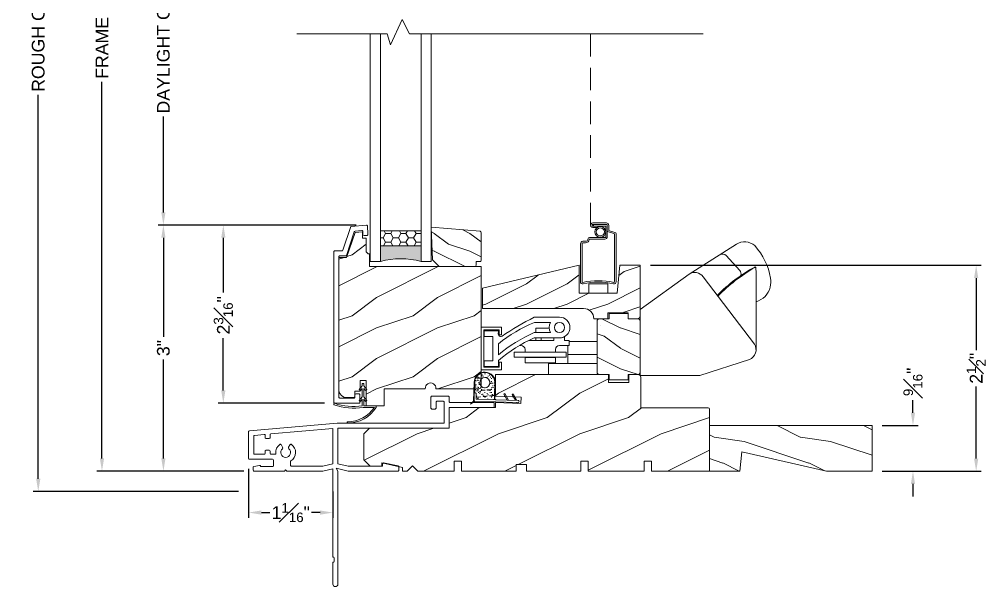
# Model space of a CAD drawing. Extents: x 75.1 to 87, y 7.9 to 21.7.
# Drawn here: x 75.11 to 86.99, y 7.92 to 14.89 of the extents above; entities that cross this region are included whole.
import ezdxf

# ---------------------------------------------------------------- set-up
doc = ezdxf.new("R2010")
doc.units = 0
doc.header["$MEASUREMENT"] = 0
doc.linetypes.add('DASHED', pattern=[0.4144736842105268, 0.2763157894736845, -0.1381578947368423])
doc.layers.get('0').update_dxf_attribs({"linetype": 'CONTINUOUS'})
doc.layers.get('DEFPOINTS').update_dxf_attribs({"linetype": 'CONTINUOUS'})
doc.layers.add('DIM', color=7, linetype='CONTINUOUS', lineweight=13)
doc.layers.add('PRODUCTS', color=7, linetype='CONTINUOUS', lineweight=13)
doc.styles.get("Standard").update_dxf_attribs({"font": 'arial.ttf'})
doc.dimstyles.get("Standard").update_dxf_attribs({"dimscale": 0, "dimtxt": 0.156, "dimasz": 0.156, "dimexe": 0.063, "dimexo": 0.125, "dimgap": 0.05, "dimtad": 0, "dimdec": 4, "dimzin": 0, "dimdsep": 46, "dimlunit": 4, "dimtxsty": 'Standard', "dimcen": 0.09, "dimclrd": 256, "dimclre": 256, "dimclrt": 256, "dimadec": 0, "dimazin": 0, "dimtfac": 0.75, "dimtdec": 4, "dimtix": 1, "dimtofl": 0, "dimtmove": 0, "dimatfit": 1, "dimfxl": 1, "dimfrac": 1, "dimtolj": 1, "dimtzin": 5, "dimarcsym": 0})

# ---------------------------------------------------------------- blocks, each defined once
blk = doc.blocks.new('*D11')
at = {"layer": 'DEFPOINTS', "color": 0, "ltscale": 2, "transparency": 16777216}
for p in [(77.6176649555471, 12.36573057113598), (79.3779877895276, 12.36573057113598), (78.98715633137746, 10.17770467155756)]:
    blk.add_point(p, dxfattribs=at)
at = {"layer": 'DIM', "lineweight": -2, "ltscale": 2, "transparency": 16777216}
for p, q in [((79.2529877895276, 12.36573057113598), (77.5546649555471, 12.36573057113598)), ((77.6176649555471, 12.20973057113598), (77.6176649555471, 11.5374626590723)), ((77.6176649555471, 10.33370467155756), (77.6176649555471, 10.97555474638472)), ((78.86215633137746, 10.17770467155756), (77.5546649555471, 10.17770467155756))]:
    blk.add_line(p, q, dxfattribs=at)
at = {"layer": 'DIM', "ltscale": 2, "transparency": 16777216}
for points in [[(77.5916649555471, 12.20973057113598), (77.6436649555471, 12.20973057113598), (77.6176649555471, 12.36573057113598)], [(77.5916649555471, 10.33370467155756), (77.6436649555471, 10.33370467155756), (77.6176649555471, 10.17770467155756)]]:
    blk.add_solid(points, dxfattribs=at)
at = {"layer": 'DIM', "ltscale": 2, "transparency": 16777216, "insert": (77.6176649555471, 11.25650870272852), "char_height": 0.156, "attachment_point": 5, "rotation": 90}
blk.add_mtext('\\A1;2{\\H0.750000x;\\S3#16;}"', dxfattribs=at)
blk = doc.blocks.new('*D12')
at = {"layer": 'DEFPOINTS', "color": 0, "ltscale": 2, "transparency": 16777216}
for p in [(76.88087259868595, 12.36573057113598), (79.3779877895276, 12.36573057113598), (77.99408971630433, 9.341916212525849)]:
    blk.add_point(p, dxfattribs=at)
at = {"layer": 'DIM', "lineweight": -2, "ltscale": 2, "transparency": 16777216}
for p, q in [((79.2529877895276, 12.36573057113598), (76.81787259868595, 12.36573057113598)), ((76.88087259868595, 12.20973057113598), (76.88087259868595, 10.99342230042573)), ((76.88087259868595, 9.49791621252585), (76.88087259868595, 10.7142244832361)), ((77.86908971630433, 9.341916212525849), (76.81787259868595, 9.341916212525849))]:
    blk.add_line(p, q, dxfattribs=at)
at = {"layer": 'DIM', "ltscale": 2, "transparency": 16777216}
for points in [[(76.85487259868596, 12.20973057113598), (76.90687259868595, 12.20973057113598), (76.88087259868595, 12.36573057113598)], [(76.85487259868596, 9.49791621252585), (76.90687259868595, 9.49791621252585), (76.88087259868595, 9.341916212525849)]]:
    blk.add_solid(points, dxfattribs=at)
at = {"layer": 'DIM', "ltscale": 2, "transparency": 16777216, "insert": (76.88087259868595, 10.85382339183093), "char_height": 0.156, "attachment_point": 5, "rotation": 90}
blk.add_mtext('\\A1;3"', dxfattribs=at)
blk = doc.blocks.new('*D17')
at = {"layer": 'DEFPOINTS', "color": 0, "ltscale": 2, "transparency": 16777216}
for p in [(76.88087259868595, 17.26079575556658), (79.37545983960224, 17.26079575556658), (79.3779877895276, 12.36573057113598)]:
    blk.add_point(p, dxfattribs=at)
at = {"layer": 'DIM', "lineweight": -2, "ltscale": 2, "transparency": 16777216}
for p, q in [((79.25045983960224, 17.26079575556658), (76.81787259868595, 17.26079575556658)), ((76.88087259868595, 17.10479575556658), (76.88087259868595, 15.92578703783969)), ((76.88087259868595, 12.52173057113598), (76.88087259868595, 13.70073928886288)), ((79.2529877895276, 12.36573057113598), (76.81787259868595, 12.36573057113598))]:
    blk.add_line(p, q, dxfattribs=at)
at = {"layer": 'DIM', "ltscale": 2, "transparency": 16777216}
for points in [[(76.85487259868596, 17.10479575556658), (76.90687259868595, 17.10479575556658), (76.88087259868595, 17.26079575556658)], [(76.85487259868596, 12.52173057113598), (76.90687259868595, 12.52173057113598), (76.88087259868595, 12.36573057113598)]]:
    blk.add_solid(points, dxfattribs=at)
at = {"layer": 'DIM', "ltscale": 2, "transparency": 16777216, "insert": (76.88087259868595, 14.8132631633513), "char_height": 0.156, "attachment_point": 5, "rotation": 90}
blk.add_mtext('\\A1;DAYLIGHT OPENING', dxfattribs=at)
blk = doc.blocks.new('*D18')
at = {"layer": 'DEFPOINTS', "color": 0, "ltscale": 2, "transparency": 16777216}
for p in [(76.12580588901416, 20.27987826213181), (77.9906566197296, 20.27987826213181), (77.99408971630433, 9.341916212525849)]:
    blk.add_point(p, dxfattribs=at)
at = {"layer": 'DIM', "lineweight": -2, "ltscale": 2, "transparency": 16777216}
for p, q in [((77.8656566197296, 20.27987826213181), (76.06280588901416, 20.27987826213181)), ((76.12580588901416, 20.12387826213181), (76.12580588901416, 15.50463314433954)), ((76.12580588901416, 9.49791621252585), (76.12580588901416, 14.1265185467952)), ((77.86908971630433, 9.341916212525849), (76.06280588901416, 9.341916212525849))]:
    blk.add_line(p, q, dxfattribs=at)
at = {"layer": 'DIM', "ltscale": 2, "transparency": 16777216}
for points in [[(76.09980588901416, 20.12387826213181), (76.15180588901416, 20.12387826213181), (76.12580588901416, 20.27987826213181)], [(76.09980588901416, 9.49791621252585), (76.15180588901416, 9.49791621252585), (76.12580588901416, 9.341916212525849)]]:
    blk.add_solid(points, dxfattribs=at)
at = {"layer": 'DIM', "ltscale": 2, "transparency": 16777216, "insert": (76.12580588901416, 14.81557584556739), "char_height": 0.156, "attachment_point": 5, "rotation": 90}
blk.add_mtext('\\A1;FRAME SIZE', dxfattribs=at)
blk = doc.blocks.new('*D19')
at = {"layer": 'DEFPOINTS', "color": 0, "ltscale": 2, "transparency": 16777216}
for p in [(75.3420543804217, 20.79123321158057), (77.53868354443492, 20.79123321158057), (77.92908971630439, 9.091916212525849)]:
    blk.add_point(p, dxfattribs=at)
at = {"layer": 'DIM', "lineweight": -2, "ltscale": 2, "transparency": 16777216}
for p, q in [((77.41368354443492, 20.79123321158057), (75.2790543804217, 20.79123321158057)), ((75.3420543804217, 20.63523321158057), (75.3420543804217, 15.91359358090162)), ((75.3420543804217, 9.247916212525851), (75.3420543804217, 13.96755811023313)), ((77.80408971630439, 9.091916212525849), (75.2790543804217, 9.09191621252585))]:
    blk.add_line(p, q, dxfattribs=at)
at = {"layer": 'DIM', "ltscale": 2, "transparency": 16777216}
for points in [[(75.3160543804217, 20.63523321158057), (75.3680543804217, 20.63523321158057), (75.3420543804217, 20.79123321158057)], [(75.3160543804217, 9.247916212525851), (75.3680543804217, 9.247916212525851), (75.3420543804217, 9.09191621252585)]]:
    blk.add_solid(points, dxfattribs=at)
at = {"layer": 'DIM', "ltscale": 2, "transparency": 16777216, "insert": (75.3420543804217, 14.94057584556739), "char_height": 0.156, "attachment_point": 5, "rotation": 90}
blk.add_mtext('\\A1;ROUGH OPENING', dxfattribs=at)
blk = doc.blocks.new('*D21')
at = {"layer": 'DEFPOINTS', "color": 0, "transparency": 16777216}
for p in [(77.92908971630439, 9.496916212525683), (78.96408971630439, 9.2147635890819), (77.92908971630439, 8.832467962298335)]:
    blk.add_point(p, dxfattribs=at)
at = {"layer": 'DIM', "lineweight": -2, "transparency": 16777216}
for p, q in [((77.92908971630439, 9.371916212525683), (77.92908971630439, 8.769467962298334)), ((78.96408971630439, 9.0897635890819), (78.96408971630439, 8.769467962298334)), ((78.0850897163044, 8.832467962298335), (78.19106822926483, 8.832467962298335)), ((78.80808971630438, 8.832467962298335), (78.70211120334395, 8.832467962298335))]:
    blk.add_line(p, q, dxfattribs=at)
at = {"layer": 'DIM', "transparency": 16777216}
for points in [[(78.0850897163044, 8.858467962298334), (78.0850897163044, 8.806467962298335), (77.92908971630439, 8.832467962298335)], [(78.80808971630438, 8.858467962298334), (78.80808971630438, 8.806467962298335), (78.96408971630439, 8.832467962298335)]]:
    blk.add_solid(points, dxfattribs=at)
at = {"layer": 'DIM', "transparency": 16777216, "insert": (78.44658971630439, 8.832467962298335), "char_height": 0.156, "attachment_point": 5}
blk.add_mtext('\\A1;1{\\H0.750000x;\\S1#16;}"', dxfattribs=at)
blk = doc.blocks.new('Weather Strip-Casement Frame-Horiz BLOCK')
h = blk.add_hatch()
h.set_pattern_fill('AR-SAND', color=256, scale=0.03, angle=358, style=0)
h.set_pattern_definition([(35.50000000000004, (0, 0), (0.0001287058654531076, 0.05783545309583213), [0, -0.0456, 0, -0.051, 0, -0.04875]), (5.49999999999998, (0, 0), (0.05601570247242316, 0.08275987721426949), [0, -0.0246, 0, -0.0411, 0, -0.01575]), (325.5, (-0.03687752151700463, 0.00128779142832228), (0.09337326926372597, -0.0030907913232259), [0, -0.015, 0, -0.05399999999999999, 0, -0.07049999999999998]), (315.5000000000001, (-0.03687752151700463, 0.00128779142832228), (0.09104777366855697, 0.02316685809511563), [0, -0.0075, 0, -0.03539999999999999, 0, -0.0405])])
h.paths.add_polyline_path([(0.2755409240598397, -0.0566865145495985, -0.4142811765238232), (0.2868942963937684, -0.04604449500591201), (0.5007796773765847, -0.05298647332921291), (0.4986711208771908, -0.1179520190563785, 0.414213560846989), (0.5083423742942443, -0.1282721226490704), (0.5133381780321997, -0.1284342691272293, -0.384695919187163), (0.5229763117480672, -0.1397525535161108), (0.5191161608726702, -0.2586854862014807, -1), (0.2692479552233635, -0.2505756300751294)])
h.paths.add_polyline_path([(0.3317167342397056, -0.2526069669396271, 1), (0.4566509470457163, -0.2566618985724141, 1)], flags=16)
at = {"linetype": 'Continuous'}
for p, q in [((-0.01713484451943259, -0.01116400191879841), (0, 0)), ((0, 0), (-0.0003799948227083405, -0.01170780628200774)), ((0.5186211583767601, -0.02851748080240668), (0.5704858007411815, 0.01009591897911832)), ((0.5315755215760305, -0.02897323904245042), (0.5717507550123457, 0.008676079122089675)), ((0.57285101892424, 0.009708090928473467), (0.57285101892424, 0.009708090928473467)), ((-0.02858478160862887, -0.02479967528404359), (-0.028487454920338, -0.02180099755358711)), ((-0.01794581775740767, -0.03615044121510635), (0.2599075049186581, -0.04516859726771472)), ((0.5187343943081544, -0.02855646054767647), (-0.0003799948227083405, -0.01170780628200774)), ((0.001043266077971339, -0.03676676107651566), (0.04678706284548184, -0.1169470835372124)), ((0.01803877055743897, -0.0376571086183688), (0.05901203301624491, -0.1094776395898478)), ((0.04678706284548184, -0.1169470835372124), (0.05901203301624491, -0.1094776395898478)), ((0.1018759283642225, -0.04037817225304785), (0.1476197251317046, -0.1205584947137446)), ((0.1188714328436902, -0.04126851979490098), (0.1593951054850891, -0.1123006221808218)), ((0.1476197251317046, -0.1205584947137446), (0.1593951054850891, -0.1123006221808218)), ((0.2705445624267497, -0.05651930132548699), (0.2642513061529144, -0.2504172729212755)), ((0.2692479552233635, -0.2505756300751329), (0.2755409240598397, -0.0566865145495985)), ((0.2868942964161079, -0.04604449500663677), (0.5007796773766131, -0.05298647332921469)), ((0.4986711208771908, -0.1179520190563785), (0.5007796773766131, -0.05298647332921469)), ((0.5236575367555361, -0.1187637138120863), (0.5262446137764414, -0.03905474203541459)), ((0.5315755215760305, -0.02897323904245042), (0.5240916375446432, -0.2595549713293863)), ((0.5315755215760305, -0.02897323904245042), (0.5307645483380554, -0.05395967833876014)), ((0.5315755215760305, -0.02897323904245042), (0.5315755215760305, -0.02897323904245042)), ((0.5033451274545371, -0.1281099293328261), (0.5033451274545371, -0.1281099293328261)), ((0.5033451274545371, -0.1281099293328261), (0.5033451274545371, -0.1281099293328261)), ((0.5133381780321997, -0.1284342691272293), (0.5083423742942443, -0.1282721226490704)), ((0.5191161608726702, -0.2586854862014807), (0.5229738991976944, -0.1398268852464319))]:
    blk.add_line(p, q, dxfattribs=at)
blk.add_circle((0.3941838406427109, -0.2546344327560206), 0.0625)
for centre, radius, start, end in [((0.5708239927321586, 0.009123816489111647), 0.001029250734188283, 334.2138840159004, 109.1826561716313), ((-0.01758831491645196, -0.02515407497124755), 0.01100217609613621, 178.1540815823183, 268.1379128955914), ((-0.01749115082751018, -0.02216040699796906), 0.01100217609613621, 88.14414733362045, 178.1279786468955), ((0.2595514556661271, -0.05616175269300072), 0.01099891982308574, 358.1371227590623, 88.14493747015644), ((0.2865373918191949, -0.05704088066907609), 0.01100217608151632, 88.14102999830592, 178.1542564804967), ((0.5086667993820697, -0.1182764441441932), 0.01000094200221275, 178.1410301146018, 268.1410301146071), ((0.5136618816686394, -0.1184385672065407), 0.01000094200221275, 268.1451658939571, 358.1368943352566), ((0.5150019035829132, -0.03916224876272523), 0.01124322419022564, 0.5478655861878368, 71.2218042436456), ((0.5118904246265288, -0.1394299490447644), 0.01109058009831797, 357.9489235828571, 82.49925894414247), ((0.3941838406427109, -0.2546344327560206), 0.1300009536734751, 178.1410301146068, 358.1410301146068), ((0.3941820580480453, -0.2546305581383077), 0.1249998900189603, 178.1410301146068, 358.1410301146068)]:
    blk.add_arc(centre, radius, start, end, dxfattribs=at)
blk = doc.blocks.new('Sash-Profile-C-WC Wide BLOCK')
at = {"ltscale": 2}
h = blk.add_hatch(dxfattribs=at)
h.set_pattern_fill('WOOD1', color=256, scale=0.75, style=0)
h.set_pattern_definition([(216.8699, (0.3, 0.75), (2.249999938368339, 1.500000092447488), [0.375, -3.375]), (206.5651, (0.75, 0.5249999999999999), (-0.7499993684556807, -0.7500009820472855), [0.8385255, -0.8385255]), (198.4349, (0.75, 0.15), (-1.500000325944721, -0.749998802417031), [0.474342, -1.8973665])])
edge = h.paths.add_edge_path()
edge.add_line((1.413999557495117, 0.2410001754760742), (1.192998886108398, 0.2410001754760742))
edge.add_line((1.192998886108398, 0.2410001754760742), (1.192998886108398, 0.03200054168701172))
edge.add_line((1.192998886108398, 0.03200054168701172), (0.6882648468017578, 0.03200054168701172))
edge.add_arc((0.622807502746582, 0.02497157280128274), 0.06583365624324843, -186.12907413899188, 6.129074138991882, ccw=False)
edge.add_line((0.5573501586914062, 0.03200054168701172), (0.03199958801269531, 0.03200054168701172))
edge.add_arc((0.03200043765193827, 1.040461836201989e-07), 0.03200043765210742, 90.00152125240491, 180.000186291427)
edge.add_line((0, 0), (0, -1.470190048217773))
edge.add_line((0, -1.470190048217773), (1.375321290620917, -1.470411550261076))
edge.add_line((1.375321290620917, -1.470411550261076), (1.375321290620946, -1.626661977507126))
edge.add_line((1.375321290620946, -1.626661977507126), (1.390602474356854, -1.626661977507126))
edge.add_line((1.390602474356854, -1.626661977507126), (1.415602474356859, -1.651661977507132))
edge.add_line((1.415602474356859, -1.651661977507132), (1.415602474356859, -1.818411550261061))
edge.add_line((1.415602474356859, -1.818411550261061), (1.460321290620925, -1.818411550261033))
edge.add_line((1.460321290620925, -1.818411550261033), (1.460321290620925, -1.898190048217742))
edge.add_line((1.460321290620925, -1.898190048217742), (1.550501190052955, -1.890727663500002))
edge.add_line((1.550501190052955, -1.890727663500002), (1.656394912017021, -1.583189964294434))
edge.add_line((1.656394912017021, -1.583189964294434), (1.750070571899414, -1.583189964294434))
edge.add_line((1.750070571899414, -1.583189964294434), (1.750070571899414, 0.05707263946533203))
edge.add_arc((1.655375620003824, 0.04339768152591159), 0.0956772616098154, 8.217311576512644, 89.58374614169895)
edge.add_line((1.656070709228516, 0.1390724182128906), (1.570993423461914, 0.1390724182128906))
edge.add_arc((1.570992894618631, 0.1230721993755095), 0.01600021884612085, 89.99810624539369, 180.0018937546063)
edge.add_line((1.55499267578125, 0.1230716705322266), (1.55499267578125, 0.05900096893310547))
edge.add_line((1.55499267578125, 0.05900096893310547), (1.48900032043457, 0.05900096893310547))
edge.add_line((1.48900032043457, 0.05900096893310547), (1.48900032043457, -0.0710000991821289))
edge.add_line((1.48900032043457, -0.0710000991821289), (1.413999557495117, -0.0710000991821289))
edge.add_line((1.413999557495117, -0.0710000991821289), (1.413999557495117, 0.2410001754760742))
blk.add_lwpolyline([(1.413999557495117, 0.2410001754760742), (1.192998886108398, 0.2410001754760742), (1.192998886108398, 0.03200054168701172), (0.6882648468017578, 0.03200054168701172, -1.113131401536236), (0.5573501586914062, 0.03200054168701172), (0.03199958801269531, 0.03200054168701172, 0.4142067381344209), (0, 0), (0, -1.470190048217773), (1.375321290620917, -1.470411550261076), (1.375321290620946, -1.626661977507126), (1.390602474356854, -1.626661977507126), (1.415602474356859, -1.651661977507132), (1.415602474356859, -1.818411550261061), (1.460321290620925, -1.818411550261033), (1.460321290620925, -1.898190048217742), (1.550501190052955, -1.890727663500002), (1.656394912017021, -1.583189964294434), (1.750070571899414, -1.583189964294434), (1.750070571899414, 0.05707263946533203, 0.3707370322295148), (1.656070709228516, 0.1390724182128906), (1.570993423461914, 0.1390724182128906, 0.4142329240672366), (1.55499267578125, 0.1230716705322266), (1.55499267578125, 0.05900096893310547), (1.48900032043457, 0.05900096893310547), (1.48900032043457, -0.0710000991821289), (1.413999557495117, -0.0710000991821289)], format="xyb", close=True, dxfattribs=at)
blk = doc.blocks.new('3581-Sash-Wide BLOCK')
blk.add_lwpolyline([(-0.1455643895820913, -0.380584343192929), (-0.3388314581505654, -0.3974262392580457, -0.4203264625170721), (-0.3497122453021007, -0.3881648527683836), (-0.3569600481420707, -0.2845164432594913, -0.4348123749609328), (-0.340999023337929, -0.2674003396795825), (-0.310925766395485, -0.2674003396795825, -0.3939104756149421), (-0.2949647415913432, -0.2822842360996844), (-0.2922791950590238, -0.3206893407749547, 0.4203264625170764), (-0.2813984079074885, -0.3299507272646238), (-0.1976344492094597, -0.3218422217138226, 0.2965835828286902), (-0.1891088138382884, -0.3150440661502003), (-0.09274526202256084, -0.0252450214969997, -0.3230253044241456), (-0.08325611205182781, -0.01840033967958732), (-0.01000000000001933, -0.01840033967958732, 0.4142135623731037), (0, -0.008400339679589308), (0, 1.718599660320407, 0.4142135623730951), (-0.01000000000001933, 1.728599660320413), (-0.186000000000007, 1.728599660320413, 0.4142135623730993), (-0.195999999999998, 1.718599660320407), (-0.195999999999998, 1.691599660320414, -0.4142135623731004), (-0.2120000000000175, 1.675599660320415), (-0.2420000000000186, 1.675599660320415, -0.4142135623730869), (-0.2580000000000098, 1.691599660320414), (-0.2580000000000098, 1.780599660320412, -0.4142135623731037), (-0.2480000000000189, 1.79059966032041), (0.0519999999999925, 1.79059966032041, -0.4142135623730951), (0.0619999999999834, 1.780599660320412), (0.0619999999999834, -0.07040033967958692, -0.4142135623730951), (0.0519999999999925, -0.08040033967958493), (-0.03853651139579028, -0.08040033967958493, 0.328454825572407), (-0.04808578199165936, -0.08743193420070838), (-0.1455643895820913, -0.3805843431929361)], format="xyb", close=True)
blk = doc.blocks.new('C-WC-Sash WS BLOCK')
at = {"linetype": 'Continuous'}
blk.add_lwpolyline([(0.1695594787597656, 0), (0.1695594787597656, -0.08043418959009063), (0.1910781860351562, -0.05503368377685458), (0.2069091796875, -0.06725406646728516), (0.1695613861083984, -0.1113424301147452), (0.1695613861083984, -0.2140903472900391), (0.1910781860351562, -0.1886920928955078), (0.2069091796875, -0.2009124755859375), (0.1695613861083984, -0.2450008392333984), (0.1695613861083984, -0.2750015258789062), (0.1495609283447266, -0.2750015258789062), (0.1495609283447266, -0.2450008392333984), (0.112213134765625, -0.2009124755859375), (0.1280441284179688, -0.1886920928955078), (0.1495609283447266, -0.21409034729004), (0.1495609283447266, -0.1113424301147479), (0.112213134765625, -0.06725406646728427), (0.1280441284179688, -0.05503368377685458), (0.1495609283447266, -0.0804319381713885), (0.1495609283447266, -8.881784197001252e-16), (0, 0), (0, 0.01899909973144531, -0.2689186551245049), (0.3458986282348633, 0.2095889474290482, -0.8383699535702687), (0.3513813018798828, 0.1949071313279731, 0.2502957280725493), (0.02000045776367188, 0.01899909973144531), (0.158787727355957, 0.01899909973144531, -0.1315983022414413), (0.5167245864868164, -0.01290893554687411, -0.6866385704411319), (0.5112552642822266, -0.03154945373535156, 0.1242058799348433)], format="xyb", close=True, dxfattribs=at)
blk = doc.blocks.new('3574-C-WC-Frame-Horiz Profile BLOCK')
for points in [[(2.402984724077697, 0.4713768997028804, 0.356833230770885), (2.41100000000003, 0.4811779644580678), (2.41100000000003, 0.5179999999995282, 0.4142135623730951), (2.401000000000039, 0.5279999999995191), (2.026000000000437, 0.5279999999995191), (2.01100000000045, 0.5129999999995185), (1.996000000000436, 0.5279999999995191), (1.556990195135768, 0.5279999999995191, 0.04938898902106167), (1.555029033784393, 0.5278058067564295), (1.430999999999983, 0.4992830953351861), (1.430999999999983, 1.583999999998483), (1.425999999999988, 1.583999999998482, -0.4142135623732511), (1.415999999999997, 1.593999999998465), (1.415999999999997, 1.637999999998426, -0.4142135623730951), (1.425999999999988, 1.647999999998417), (1.430999999999983, 1.647999999998417), (1.430999999999983, 1.916999999998145, 0.9999999999989686), (1.369000000000028, 1.916999999998145), (1.369000000000028, 0.5275316216550765), (1.389000000000038, 0.4928906055037032), (1.24400000000017, 0.5279999999995191), (0.6290000000000475, 0.5279999999995191, 0.4142135623730951), (0.6190000000000282, 0.5179999999995211), (0.6190000000000282, 0.474189602343948, 0.3572261466049069), (0.627028940268616, 0.4643857804598461), (0.8071333935417897, 0.4281757554825107, 0.4703402862644739), (0.8190000000000452, 0.4379999999995228), (0.8190000000000452, 0.4659999999995854), (1.24400000000017, 0.4659999999995854), (1.369000000000028, 0.4365037768262248), (1.369000000000028, 3.552713678800501e-15), (0, 0), (0, -0.2539999999999978), (-0.5529999999999973, -0.2539999999999978), (-0.5529999999999973, -0.3159999999999989), (-0.009999999999990905, -0.3159999999999989, -0.4142135623730951), (0, -0.325999999999997), (0, -0.3820000000000014, 0.4142135623730951), (0.01000000000001933, -0.3919999999999995), (0.2140000000000271, -0.3919999999999995, 0.4142135623730951), (0.224000000000018, -0.3820000000000014), (0.2239999999999895, -0.245000000000001, 0.4142135623730951), (0.2139999999999986, -0.235000000000003), (0.171999999999997, -0.235000000000003, 0.4142135623730951), (0.1620000000000061, -0.245000000000001), (0.1620000000000061, -0.3200000000000038, -0.4142135623730951), (0.1520000000000152, -0.3300000000000018), (0.07200000000000273, -0.3300000000000018, -0.4142135623730951), (0.06200000000001182, -0.3200000000000038), (0.0619999999999834, -0.06200000000000117), (1.375999999999976, -0.06199999999999761), (2.456930070967047, 0.03197183553773542, 0.3871887601088211), (2.46599999999998, 0.04192848999574394), (2.46599999999998, 0.3729999999996849, 0.4142135623730951), (2.455999999999989, 0.3829999999996758), (2.171000000000276, 0.3829999999996758, -0.4142135623730951), (2.161000000000286, 0.3929999999996667), (2.161000000000286, 0.4629999999995871, -0.4142135623730951), (2.171000000000276, 0.472999999999578), (2.321000000000112, 0.472999999999578), (2.321000000000112, 0.4670029040022765, 0.4740205020356774), (2.332984724077761, 0.4572018392470891)], [(2.212000000000216, 0.2709999999997912, -0.414213562373095), (2.202000000000226, 0.2809999999997821), (2.202000000000226, 0.3109999999997513, 0.4142135623728869), (2.192000000000235, 0.3209999999997386), (2.142453413800467, 0.3209999999998372, 0.4411354716013522), (2.132494821845768, 0.3100909090906301, -0.2683859989699099), (2.081189860349838, 0.1992133099842057, -0.4406487575380249), (2.066776339070174, 0.2023925468706018), (2.047742346142144, 0.2353603896928558, -0.3563939586925374), (2.050786181759207, 0.2540883117541863, 2.636887572711155), (1.971213818241665, 0.2540883117541934, -0.3563939586924627), (1.974257653858729, 0.2353603896928558), (1.955223660930955, 0.2023925468710237, -0.4406487575338021), (1.940810139651376, 0.1992133099845486, -0.5364849407352452), (1.94630303030354, 0.4024325969504492, 0.2584968720233836), (1.951000000000505, 0.4109106786677437), (1.951000000000505, 0.4559999999995759, 0.4142135623730878), (1.941000000000486, 0.4659999999995756), (1.556990195135768, 0.4659999999995854, 0.04938898902115871), (1.555029033784393, 0.4658058067564887), (1.430999999999983, 0.4379999999996151), (1.430999999999983, 0.00540757209356002), (2.192930070967293, 0.06958098088598419, 0.3871887601088212), (2.202000000000226, 0.07953763534399272), (2.202000000000226, 0.1170240368535111, -0.414213562373095), (2.212000000000245, 0.1270240368535163), (2.254000000000161, 0.1270240368535163, -0.414213562373095), (2.264000000000181, 0.1170240368535111), (2.264000000000181, 0.08719741902147504, 0.4417648538639532), (2.274930070967258, 0.07724076456346651), (2.394930070967092, 0.08845020409147608, 0.3871887601088212), (2.404000000000025, 0.09840685854948461), (2.404000000000053, 0.3109999999997477, 0.4142135623731341), (2.394000000000062, 0.3209999999997404), (2.274000000000171, 0.3209999999997386, 0.414213562373108), (2.264000000000181, 0.3109999999997513), (2.264000000000181, 0.2809999999997821, -0.414213562373095), (2.25400000000019, 0.2709999999997912)]]:
    blk.add_lwpolyline(points, format="xyb", close=True)
blk = doc.blocks.new('Sill Cover Holder-Profile 2544 BLOCK')
at = {"ltscale": 2}
h = blk.add_hatch(dxfattribs=at)
h.set_pattern_fill('WOOD1', color=256, scale=0.5)
h.set_pattern_definition([(216.8699, (0.2, 0.5), (1.499999958912226, 1.000000061631658), [0.25, -2.25]), (206.5651, (0.5, 0.35), (-0.4999995789704538, -0.5000006546981903), [0.559017, -0.559017]), (198.4349, (0.5, 0.1), (-1.000000217296481, -0.499999201611354), [0.316228, -1.264911])])
h.paths.add_polyline_path([(0.382000000000005, 0.6560000000000088, 0.4142135623730684), (0.3509999999999991, 0.6870000000000118), (0.2340000000000373, 0.6870000000000118), (0.2340000000000373, 0.75), (0, 0.75), (0, 0.6870000000000118), (-0.1170000000000511, 0.6870000000000065, 0.4142135623730817), (-0.1480000000000246, 0.6560000000000317), (-0.1480000000000246, 0.03100000000003789, 0.4142135623730107), (-0.1170000000000294, 3.375077994860476e-14), (0, 5.551115123125783e-17), (-1.387778780781446e-17, -0.06299999999998807), (0.2340000000000373, -0.06299999999998829), (0.2340000000000372, 0), (0.3510000000000391, 3.375077994860476e-14, 0.4142135623730375), (0.3820000000000618, 0.03100000000006825)])
at = {"linetype": 'Continuous', "ltscale": 0.25}
blk.add_lwpolyline([(0.2340000000000373, -0.06299999999998818), (0.2340000000000373, 0), (0.3509999999999991, 3.375077994860476e-14, 0.414213562373095), (0.3820000000000618, 0.03100000000003433), (0.382000000000005, 0.6560000000000059, 0.414213562373095), (0.3509999999999991, 0.6870000000000118), (0.2340000000000373, 0.6870000000000118), (0.2340000000000373, 0.75), (0, 0.75), (0, 0.6870000000000118), (-0.1170000000000755, 0.6870000000000065, 0.414213562373095), (-0.1480000000000246, 0.6560000000000059), (-0.1480000000000246, 0.03100000000003433, 0.4142135623730784), (-0.1170000000000186, 3.375077994860476e-14), (0, 0), (0, -0.06299999999998818)], format="xyb", close=True, dxfattribs=at)
blk = doc.blocks.new('Screen-Frame Aluminum BLOCK')
blk.add_lwpolyline([(0.1086269361397569, -0.630270928801167, 0.333390721706602), (0.09435402392884384, -0.6111084533489475), (0.026136456105462, -0.5907202733011445, -0.3343656451637382), (0.01900000000000546, -0.5811390355750348), (0.01900000000000546, -0.003000000000042746, -0.3796156333285436), (0.03000000000000114, 0.007999999999981355, 0.1096236335789763), (0.4080000000000155, 0.007999999999981355, -0.3819406603298541), (0.4190000000000111, -0.003000000000014325), (0.4190000000000111, -0.4664841322398274, -0.3793587876943186), (0.4080000000000155, -0.4774841322398515), (0.3749778618868618, -0.4774841322398515, 0.3879487536236223), (0.3292287432446983, -0.5186501202151987, -0.450039698228427), (0.3222279288151242, -0.5244841322398486), (0.1376269361397533, -0.5244841322398486, 0.428927624524485), (0.1086269361397569, -0.5534841322398449), (0.1086269361397569, -0.6944841322398361, 0.4649657458081206), (0.1176269361397715, -0.7034841322398222), (0.2768601893226048, -0.7034841322398222), (0.2768601893226048, -0.6844841322398452), (0.1276269361397624, -0.6844841322398452), (0.1276269361397624, -0.5434841322398256), (0.3180000000000121, -0.5434841322398256, 0.4500136066845264), (0.3480000000000132, -0.5184841322398483, -0.3297948542621193), (0.3740000000000236, -0.4964841322398286), (0.4080000000000155, -0.4964841322398286, 0.414213562373095), (0.4380000000000166, -0.4664841322398274), (0.4380000000000166, -2.208886081689343e-05, 0.500619868924907), (0.4070486091093528, 0.02696364646840266, -0.1115300309248687), (0.0309559130529351, 0.02698476663633187, 0.4975730943278163), (0, 0), (0, -0.5875874011301505, 0.3314939011365562), (0.01427291221020255, -0.6067498765821426), (0.08249048003466442, -0.6271380566331004, -0.331493901136544), (0.08962693613975148, -0.6367192943590965), (0.0896269361397799, -0.6924841322398549, 0.414213562373095), (0.1196269361397526, -0.7224841322398561), (0.2842279288151133, -0.7224841322398277, 1.054015662654757), (0.2842279288151133, -0.6654841322398397), (0.2262626903878697, -0.6654841322398397), (0.2262626903878697, -0.6844841322398452), (0.285227928815118, -0.6844841322398452, -1.067592559345529), (0.285227928815118, -0.7034841322398222), (0.1186269361397763, -0.7034841322398506, -0.4292392643948575), (0.1086269361397569, -0.6924841322398265)], format="xyb")
at = {"ltscale": 2}
blk.add_circle((0.194261323917658, -0.6122554400368161), 0.06663438777788927, dxfattribs=at)
blk.add_circle((0.194261323917658, -0.6122554400368161), 0.049809)
blk = doc.blocks.new('MAXUM AWNING OPERATOR')
for p, q in [((-3.013258887081918, 0.8831769255406474), (-3.179897791906342, 0.700137561390898)), ((-1.46986912558998, 0.02856413000175451), (-1.46986912558998, 0.02856413000175451)), ((-1.42387088628135, -0.1752039821084281), (-1.078772401769129, -0.1752039821084281)), ((-1.063488618970894, -0.2230426215636072), (-1.063488618970894, -0.3336532735135052)), ((-0.7367724017691444, -0.1610426215636096), (-0.7367724017691444, -0.1301706721790623)), ((-0.6717724017691467, -0.1610426215636096), (-0.6717724017691467, -0.1301706721790623)), ((-1.063488618970894, -0.3336532735135052), (-1.42387088628135, -0.3336532735135052)), ((-0.846772401769158, -0.3672061336672385), (-0.846772401769158, -0.3710426215636033)), ((-0.6037724017691062, -0.3710426215636033), (-0.6037724017691062, -0.3672061336672385))]:
    blk.add_line(p, q)
for points in [[(-3.379304578093581, 0.312708502173729, -0.2577202946065811), (-3.55370391398543, 0.4937619801160853, -0.07113974553753245), (-3.558070043034718, 0.6049510487170213, -0.1375129773870565), (-3.362256881322253, 1.003605915903615, -0.3298243413083082), (-3.137473062153276, 1.021602562683507), (-2.554390233152162, 0.6535201290195065)], [(-3.379304578093581, -0.2769910812595011), (-3.379304578093581, 0.6738862753922437), (-3.377814998073518, 0.7282557070559736, -0.5893186741928219), (-3.363006591339342, 0.7410652962667488, -0.07489935009410063), (-2.90151425557508, 0.3917759224267119)], [(-3.377814998073518, 0.7282557070559736, -0.5709549985502801), (-3.362748321125366, 0.7366010448374087, -0.06396105568055405), (-2.907632346701917, 0.3837489085144288)]]:
    blk.add_lwpolyline(points, format="xyb")
for points in [[(-3.3576982823962, -0.2067433630717286), (-2.726409821136599, 0.6215151829572623, -0.4082745258429494), (-2.554390233152162, 0.6535201290194781), (-1.953868844010969, 0.2203168212119468), (-1.953868844010969, -0.5913124235576728), (-2.688830248641864, -0.5913124235576728), (-3.297140594902999, -0.3944222341274948, -0.4885550661788315)], [(-0.2117740892974211, -0.06144398305512766, -0.7290460402936123), (-0.2561438154529014, -0.1090813047820376, 0.03077153407979745), (-0.6507724017691316, 0.1248293278209616), (-0.9622724017691553, 0.1248293278209616, 0.9999999999999999), (-0.9622724017691553, -0.1301706721790623), (-0.6507724017691316, -0.1301706721790623, -0.07451965804099611), (-0.2117740892974211, -0.4076768028740076), (-0.211774089297478, -0.4810041470925768), (-0.03377408929748071, -0.4810041470925768), (-0.03377408929748071, -0.4110041470925836), (-0.141774089297428, -0.4110041470925836), (-0.141774089297428, -0.1115682770942925), (-0.03377408929748071, -0.1115682770942925), (-0.03377408929748071, -0.04156827709428512), (-0.211774089297478, -0.04156827709428512)], [(-0.2117740892974211, -0.2011323406368462, 0.07152224387999521), (-0.6537504720819811, 0.05982932782094963), (-0.8511418479146187, 0.05982932782094963, -0.261911138328572), (-0.8511418479146187, -0.06517067217906458), (-0.6507724017691316, -0.06517067217906458, -0.07213813309734822), (-0.2117740892974211, -0.3363851124304489)], [(-0.9117724017690989, -0.3060426215635914), (-0.9117724017691557, -0.2730426215635902, 0.414213562373095), (-0.9617724017691671, -0.223042621563593), (-1.078772401769129, -0.223042621563593), (-1.078772401769129, -0.1610426215635954), (-1.024772401769155, -0.1610426215635954), (-1.024772401769155, -0.1138012260335159, 0.1287836414149484), (-0.9622724017691553, -0.1301706721790481), (-0.8939381009626004, -0.1301706721790481), (-0.8939381009626004, -0.1610426215635954), (-0.5844787813783228, -0.1610426215635954, -0.01866440338265577), (-0.4693567507420084, -0.223042621563593), (-0.4887724017690971, -0.223042621563593, 0.414213562373095), (-0.5387724017691653, -0.2730426215635902), (-0.5387724017691653, -0.3060426215635914), (-0.846772401769158, -0.3060426215635914)]]:
    blk.add_lwpolyline(points, format="xyb", close=True)
for points in [[(-0.02999999999997272, -0.02999999999998693), (-0.2199999999999136, -0.03000000000000114), (-0.2199999999999704, -0.09399999999999409), (-0.25, -0.09399999999999409), (-0.25, 0), (0, 0), (7.624391514582385e-06, -0.5214358699982853), (-0.25, -0.5214358699982853), (-0.25, -0.4274358699982912), (-0.2199999999999704, -0.4274358699982912), (-0.2199999999999704, -0.4914358699982841), (-0.02999999999997272, -0.4914358699982841)], [(-0.9117724017690989, -0.3710426215636033), (-0.5387724017691653, -0.3710426215636033), (-0.5387724017691653, -0.4360426215636011), (-0.9117724017690989, -0.4360426215636011), (-0.9117724017690989, -0.3710426215636033)]]:
    blk.add_lwpolyline(points, close=True)
for points in [[(-0.6717724017691467, -0.06517067217906458), (-0.6717724017691467, -0.0121706721790531), (-0.8351268159236156, -0.0121706721790531)], [(-1.063488618970894, -0.4442639254634031), (-1.063488618970894, -0.2230426215636072)], [(-1.045655112529801, -0.3672061336672954), (-0.4048896910084636, -0.3672061336672243), (-0.4048896910084636, -0.3060426215636056), (-1.045655112529801, -0.3060426215636056), (-1.045655112529801, -0.3672061336672243)], [(-0.8281491461428914, -0.5819581393712152), (-0.8281491461428914, -0.4442639254634031), (-1.42387088628135, -0.4442639254634031)]]:
    blk.add_lwpolyline(points)
blk.add_circle((-0.9622724017691553, -0.002670672179064582), 0.06250000000000178)
for centre, radius, start, end in [((-2.966376112886564, 0.8283457649611368), 0.0721418788689807, 59.97746116920202, 130.5317294380858), ((-3.128738495791936, 0.6592352256909582), 0.06550018812670363, 141.3573373386989, 202.2912759802388)]:
    blk.add_arc(centre, radius, start, end)
blk = doc.blocks.new('C-WC HEAD & SILL (CONTEMP)')
at = {"ltscale": 2}
h = blk.add_hatch(dxfattribs=at)
h.set_pattern_fill('WOOD1', color=256)
h.set_pattern_definition([(216.8699, (0.4000000000000057, 1), (2.999999917824452, 2.000000123263317), [0.5, -4.5]), (206.5651, (1, 0.7000000000000002), (-0.9999991579409075, -1.000001309396381), [1.118034, -1.118034]), (198.4349, (1, 0.2000000000000002), (-2.000000434592961, -0.999998403222708), [0.632456, -2.529822])])
edge = h.paths.add_edge_path()
edge.add_line((4.180999999999983, -0.5299997329711923), (3.200000762939453, -0.5299997329711923))
edge.add_line((3.200000762939453, -0.5299997329711923), (3.200000762939453, -0.7839994430541992))
edge.add_line((3.200000762939453, -0.7839994430541992), (2.632000923156738, -0.7839994430541992))
edge.add_line((2.632000923156738, -0.7839994430541992), (2.632000923156738, -0.8439998626709002))
edge.add_line((2.632000923156738, -0.8439998626709002), (2.319191932678223, -0.833076477050783))
edge.add_line((2.319191932678223, -0.833076477050783), (2.316469192504883, -0.9110288619995135))
edge.add_line((2.316469192504883, -0.9110288619995135), (2.632000923156738, -0.9220476150512678))
edge.add_line((2.632000923156738, -0.9220476150512678), (2.632000923156738, -1.187999725341797))
edge.add_line((2.632000923156738, -1.187999725341797), (1.242000579833984, -1.187999725341797))
edge.add_line((1.242000579833984, -1.187999725341797), (1.242000579833984, -1.092999458312988))
edge.add_line((1.242000579833984, -1.092999458312988), (0.9920005798339844, -1.092999458312988))
edge.add_line((0.9920005798339844, -1.092999458312988), (0.9920005798339844, -1.188000679016113))
edge.add_line((0.9920005798339844, -1.188000679016113), (0.8750009536743164, -1.188000679016113))
edge.add_arc((0.8750016473342311, -1.156999848034858), 0.03100083098901623, 179.9999999999996, 269.99871797676815, ccw=False)
edge.add_line((0.8440008163452148, -1.156999848034857), (0.8440008163452148, -0.7810010910034171))
edge.add_line((0.8440008163452148, -0.7810010910034162), (0.01599884033203125, -0.781001091003418))
edge.add_arc((0.01600021893258508, -0.7650008721302239), 0.01600021893258508, 179.999999999996, 269.9950633179584, ccw=False)
edge.add_line((0, -0.765000872130221), (0, 0))
edge.add_line((0, 0), (0.711359977722168, 0))
edge.add_line((0.711359977722168, 0), (0.711359977722168, -0.1250000000000009))
edge.add_line((0.711359977722168, -0.1250000000000009), (0.7563600540161133, -0.125))
edge.add_line((0.7563600540161133, -0.125), (0.8013601303100586, -0.1250000000000009))
edge.add_line((0.8013601303100586, -0.1250000000000009), (0.8013601303100586, -8.881784197001252e-16))
edge.add_line((0.8013601303100586, -8.881784197001252e-16), (1.490641593933105, -8.881784197001252e-16))
edge.add_line((1.490641593933105, -8.881784197001252e-16), (1.490641593933105, -0.1250000000000009))
edge.add_line((1.490641593933105, -0.1250000000000009), (1.535641670227051, -0.125))
edge.add_line((1.535641670227051, -0.125), (1.580641746520996, -0.1250000000000009))
edge.add_line((1.580641746520996, -0.1250000000000009), (1.580641746520996, -8.881784197001252e-16))
edge.add_line((1.580641746520996, -8.881784197001252e-16), (2.250999999999976, 8.881784197001252e-16))
edge.add_line((2.250999999999976, 8.881784197001252e-16), (2.250999999999976, -0.08200000000000163))
edge.add_line((2.250999999999976, -0.08200000000000163), (2.375999999999976, -0.08200000000000163))
edge.add_line((2.375999999999976, -0.08200000000000163), (2.375999999999976, 0))
edge.add_line((2.375999999999976, 0), (3.049204038146968, 0))
edge.add_line((3.049204038146968, 0), (3.049204038146968, -0.125))
edge.add_line((3.049204038146968, -0.125), (3.09420603814695, -0.125))
edge.add_line((3.09420603814695, -0.125), (3.139204038146971, -0.125))
edge.add_line((3.139204038146971, -0.125), (3.139204038146971, 0))
edge.add_line((3.139204038146971, 0), (3.585000038146973, -8.881784197001252e-16))
edge.add_line((3.585000038146973, -8.881784197001252e-16), (3.649999618530273, -0.06499958038330345))
edge.add_line((3.649999618530273, -0.06499958038330345), (3.714999198913574, 0))
edge.add_line((3.714999198913574, 0), (3.774005889892578, 0))
edge.add_line((3.774005889892578, 0), (3.774005889892578, -0.04599952697753817))
edge.add_line((3.774005889892578, -0.04599952697753817), (4.02900505065918, -0.1040019989013672))
edge.add_line((4.02900505065918, -0.1040019989013672), (4.02900505065918, -0.06400203704833984))
edge.add_line((4.02900505065918, -0.06400203704833984), (4.173004150390625, -0.06400203704833984))
edge.add_line((4.173004150390625, -0.06400203704833984), (4.25, -0.1409978866577166))
edge.add_line((4.25, -0.1409978866577166), (4.25, -0.4609997329711923))
edge.add_line((4.25, -0.4609997329711923), (4.180999999999983, -0.5299997329711923))
blk.add_lwpolyline([(4.180999999999983, -0.5299997329711923), (3.200000762939453, -0.5299997329711923), (3.200000762939453, -0.7839994430541992), (2.632000923156738, -0.7839994430541992), (2.632000923156738, -0.8439998626709002), (2.319191932678223, -0.833076477050783), (2.316469192504883, -0.9110288619995135), (2.632000923156738, -0.9220476150512678), (2.632000923156738, -1.187999725341797), (1.242000579833984, -1.187999725341797), (1.242000579833984, -1.092999458312988), (0.9920005798339844, -1.092999458312988), (0.9920005798339844, -1.188000679016113), (0.8750009536743164, -1.188000679016113, -0.4142070087483077), (0.8440008163452148, -1.156999848034857), (0.8440008163452148, -1.156999848034857), (0.8440008163452148, -1.156999848034857), (0.8440008163452148, -0.7810010910034171), (0.8440008163452148, -0.7810010910034171), (0.8440008163452148, -0.7810010910034162), (0.8440008163452148, -0.7810010910034162), (0.8440008163452148, -0.7810010910034162), (0.01599884033203125, -0.781001091003418, -0.4141883265214503), (0, -0.7650008721302228), (0, -0.7650008721302228), (0, -0.765000872130221), (0, 0), (0, 1.831867990631508e-15), (0, 0), (0.711359977722168, 0), (0.711359977722168, -0.1250000000000009), (0.7563600540161133, -0.125), (0.8013601303100586, -0.1250000000000009), (0.8013601303100586, -8.881784197001252e-16), (1.490641593933105, -8.881784197001252e-16), (1.490641593933105, -0.1250000000000009), (1.535641670227051, -0.125), (1.580641746520996, -0.1250000000000009), (1.580641746520996, -8.881784197001252e-16), (2.250999999999976, 8.881784197001252e-16), (2.250999999999976, -0.08200000000000163), (2.375999999999976, -0.08200000000000163), (2.375999999999976, 0), (3.049204038146968, 0), (3.049204038146968, -0.125), (3.09420603814695, -0.125), (3.139204038146971, -0.125), (3.139204038146971, 0), (3.585000038146973, -8.881784197001252e-16), (3.649999618530273, -0.06499958038330345), (3.714999198913574, 0), (3.774005889892578, 0), (3.774005889892578, -0.04599952697753817), (4.02900505065918, -0.1040019989013672), (4.02900505065918, -0.06400203704833984), (4.173004150390625, -0.06400203704833984), (4.25, -0.1409978866577166), (4.25, -0.4609997329711923)], format="xyb", close=True)
blk = doc.blocks.new('Sill Cover-NEW BLOCK')
h = blk.add_hatch()
h.set_pattern_fill('WOOD1', color=256, scale=0.5, style=0)
h.set_pattern_definition([(323.1301, (33.45350431179293, -87.20622585345053), (-1.499999958912226, 1.000000061631658), [0.25, -2.25]), (333.4349, (33.15350431179293, -87.35622585345054), (0.4999995789704538, -0.5000006546981903), [0.559017, -0.559017]), (341.5651, (33.15350431179293, -87.60622585345054), (1.000000217296481, -0.499999201611354), [0.316228, -1.264911])])
h.paths.add_polyline_path([(0.6020000000000039, 0.6560000000000201), (1.790000000000006, 0.3750000000000142), (1.790000000000006, 0.1250000000000142), (0.5469999999999686, 0.125, 0.4142135623730284), (0.421999999999997, 0), (0.25, 1.4210854715202e-14), (0.25, 0.07400000000001228), (0, 0.07400000000001228), (0, -1.4210854715202e-14), (-0.114001053405886, -2.842170943040401e-14), (-0.1169999999999902, 0, -0.2895330852531841), (-0.1450010534058634, 0.01769808253817473), (-0.1450010534058634, 0.1775501407727518), (-0.1479999999999961, 0.1797135168123134), (-0.1479999999999961, 0.6560000000000059), (0.1020000000000039, 0.6560000000000059), (0.1330000000000098, 0.3119999999999976), (0.6020000000000039, 0.3119999999999976)])
at = {"ltscale": 2}
blk.add_lwpolyline([(-0.1479999999999961, 0.03100000000000591), (-0.1479999999999961, 0.6560000000000059), (-0.1479999999999961, 0.6560000000000059, 0.9829662919728277), (-0.1479999999999961, 0.6560000000000059), (-0.1479999999999961, 0.6560000000000059), (0.1020000000000039, 0.6560000000000059), (0.1330000000000098, 0.3120000000000118), (0.6020000000000039, 0.3120000000000118), (0.6020000000000039, 0.6560000000000059), (1.790000000000006, 0.375), (1.790000000000006, 0.125), (0.5469999999999686, 0.125, 0.414213562373095), (0.4219999999999686, 0), (0.421999999999997, 0), (0.25, 0), (0.25, 0.07400000000001228), (0, 0.07400000000001228), (0, 0), (-0.1169999999999902, 0, -0.414213562373095)], format="xyb", close=True, dxfattribs=at)
blk = doc.blocks.new('*D29')
at = {"layer": 'DEFPOINTS', "color": 0, "transparency": 16777216}
for p in [(82.7430967923772, 11.87091620489599), (86.87424771727004, 11.87091620489599), (85.59509047916947, 9.339916479554175)]:
    blk.add_point(p, dxfattribs=at)
at = {"layer": 'DIM', "lineweight": -2, "transparency": 16777216}
for p, q in [((82.8680967923772, 11.87091620489599), (86.93724771727004, 11.87091620489599)), ((86.87424771727004, 11.71491620489599), (86.87424771727004, 10.83010495068347)), ((86.87424771727004, 9.495916479554175), (86.87424771727004, 10.38072773376669)), ((85.72009047916947, 9.339916479554175), (86.93724771727004, 9.339916479554175))]:
    blk.add_line(p, q, dxfattribs=at)
at = {"layer": 'DIM', "transparency": 16777216}
for points in [[(86.84824771727004, 11.71491620489599), (86.90024771727003, 11.71491620489599), (86.87424771727004, 11.87091620489599)], [(86.84824771727004, 9.495916479554175), (86.90024771727003, 9.495916479554175), (86.87424771727004, 9.339916479554175)]]:
    blk.add_solid(points, dxfattribs=at)
at = {"layer": 'DIM', "transparency": 16777216, "insert": (86.87424771727004, 10.6054163422251), "char_height": 0.156, "attachment_point": 5, "rotation": 90}
blk.add_mtext('\\A1;2{\\H0.750000x;\\S1#2;}"', dxfattribs=at)
blk = doc.blocks.new('*D34')
at = {"layer": 'DEFPOINTS', "color": 0, "ltscale": 2, "transparency": 16777216}
for p in [(85.59509047916947, 9.902904284469399), (85.59509047916947, 9.339904284508291), (86.09744531279233, 9.339904284508291)]:
    blk.add_point(p, dxfattribs=at)
at = {"layer": 'DIM', "lineweight": -2, "ltscale": 2, "transparency": 16777216}
for p, q in [((86.09744531279233, 10.0589042844694), (86.09744531279233, 10.2149042844694)), ((85.72009047916947, 9.902904284469399), (86.16044531279233, 9.902904284469399)), ((85.72009047916947, 9.339904284508291), (86.16044531279233, 9.339904284508291)), ((86.09744531279233, 9.18390428450829), (86.09744531279233, 9.027904284508292))]:
    blk.add_line(p, q, dxfattribs=at)
at = {"layer": 'DIM', "ltscale": 2, "transparency": 16777216}
for points in [[(86.07144531279233, 10.0589042844694), (86.12344531279233, 10.0589042844694), (86.09744531279233, 9.902904284469399)], [(86.07144531279233, 9.18390428450829), (86.12344531279233, 9.18390428450829), (86.09744531279233, 9.339904284508291)]]:
    blk.add_solid(points, dxfattribs=at)
at = {"layer": 'DIM', "ltscale": 2, "transparency": 16777216, "insert": (86.09744531279233, 10.43860858187733), "char_height": 0.156, "attachment_point": 5, "rotation": 90}
blk.add_mtext('\\A1;{\\H1x;{\\H0.750000x;\\S9#16;}"}', dxfattribs=at)
blk = doc.blocks.new('Glazing Bead(Square)-Casement  BLOCK')
h = blk.add_hatch()
h.set_pattern_fill('WOOD1', color=256, scale=0.4375, style=0)
h.set_pattern_definition([(216.8699, (-84.54964511993985, -17.81887144563778), (1.312499964048198, 0.8750000539277012), [0.21875, -1.96875]), (206.5651, (-84.28714511993985, -17.95012144563778), (-0.4374996315991471, -0.4375005728609165), [0.489139875, -0.489139875]), (198.4349, (-84.28714511993985, -18.16887144563778), (-0.8750001901344205, -0.4374993014099348), [0.2766995, -1.106797125])])
h.paths.add_polyline_path([(0.06482222555540318, -0.4336450461434538, 0.3894135123422255), (0.07899999999999352, -0.4182015452585937), (0.07899999999999352, -0.07899999999999352, 0.4142135623730928), (0.06300000000000239, -0.06299999999999528), (0.01600000000000534, -0.06299999999999173), (0.01599999999999113, -0.01599999999999469, 0.4142135623730951), (0, 3.552713678800501e-15), (-0.4379618506643084, 1.06581410364015e-14), (-0.5209618506643068, -0.0829999999999842), (-0.5349999999999824, -0.4849999999999923)])
blk.add_lwpolyline([(-0.5349999999999966, -0.4849999999999923), (0.06482222555540318, -0.4336450461434538, 0.3894135123422255), (0.07899999999999352, -0.4182015452585937), (0.07899999999999352, -0.07899999999999352, 0.4142135623730928), (0.06300000000000239, -0.06299999999999528), (0.01599999999999113, -0.06299999999999528), (0.01599999999999113, -0.01599999999999469, 0.4142135623730951), (0, 3.552713678800501e-15), (-0.4379618506643226, 7.105427357601002e-15), (-0.520961850664321, -0.08299999999999486)], format="xyb", close=True)

msp = doc.modelspace()

# ---------------------------------------------------------------- hatches: boundary and pattern name
at = {"layer": 'PRODUCTS'}
h = msp.add_hatch(dxfattribs=at)
h.set_pattern_fill('HONEY', color=256, scale=0.5, angle=180, style=0)
h.set_pattern_definition([(180, (200.3323220075073, 33.75077177113407), (-0.09375, -0.05412658749999998), [0.0625, -0.125]), (299.9999999999999, (200.3323220075073, 33.75077177113407), (0.09374999979516123, -0.05412658785479115), [0.0624999999999999, -0.1249999999999998]), (240, (200.3323220075073, 33.75077177113407), (-2.048387772635336e-10, -0.1082531753547911), [-0.125, 0.0625])])
h.paths.add_polyline_path([(79.54916895142225, 12.11043720531389), (80.04914738612507, 12.11043720531389), (80.04914738612507, 12.29430082594287), (79.54916895142225, 12.29430082594287)])
h = msp.add_hatch(color=254, dxfattribs=at)
edge = h.paths.add_edge_path()
edge.add_arc((79.79916243390454, 10.99285673514397), 0.9586192239038176, 434.8838102439797, 465.1175495350809, ccw=False)
edge.add_line((80.04914857314662, 11.9183067589836), (80.04914429019374, 12.11044401278799))
edge.add_line((80.04914429019374, 12.11044401278799), (79.54914954458928, 12.11043720504962))
edge.add_line((79.54914954458928, 12.11043720504962), (79.54915433137745, 11.91830082589651))
at = {"layer": 'PRODUCTS', "ltscale": 2}
h = msp.add_hatch(dxfattribs=at)
h.set_pattern_fill('WOOD1', color=256, scale=0.75, angle=315, style=0)
h.set_pattern_definition([(351.8698999999999, (356.7706222648472, -114.8689469948384), (-2.651650451239633, 0.5303299769395008), [0.3749999999999992, -3.374999999999994]), (341.5651, (356.6115232390803, -114.3916499175374), (1.060660419622846, 1.140981565431749e-06), [0.8385254999999998, -0.8385254999999998]), (333.4349, (356.8766882820252, -114.1264848745925), (1.590989641328416, -0.5303311631866723), [0.4743419999999989, -1.897366499999996])])
h.paths.add_polyline_path([(85.59509047916947, 9.902916479554163), (85.59509047916947, 9.339916479554061), (85.0330904792437, 9.339916479554175), (83.99113623521953, 9.580470571107638), (83.97009047924371, 9.339916479554175), (83.59509047924371, 9.339916479554175), (83.59509391216011, 9.902916479554163)])

# ---------------------------------------------------------------- linework, layer by layer
at = {"layer": 'PRODUCTS', "linetype": 'DASHED'}
msp.add_line((82.1329523847532, 12.36348029233511), (82.1329523847532, 14.71638009090729), dxfattribs=at)
at = {"layer": 'PRODUCTS', "ltscale": 2}
for points in [[(83.51793531507353, 14.71638009090729), (79.90867764496674, 14.71638009090729), (79.81754119129293, 14.89333321295639), (79.67525015360575, 14.57998326375995), (79.63171424868192, 14.71638009090706), (78.5209585185509, 14.71638009090729)], [(79.42415433137745, 14.71638009090741), (79.42415433137745, 11.91830082589651), (79.54915433137745, 11.91830082589651), (79.54915433137745, 14.71638009090741)], [(80.17415433137745, 14.71638009090729), (80.17415433137745, 11.91830082589651), (80.04915433137745, 11.91830082589651), (80.04915433137745, 14.71638009090729)]]:
    msp.add_lwpolyline(points, dxfattribs=at)
at = {"layer": 'PRODUCTS'}
for points in [[(79.54916895142225, 12.11043720531389), (80.04914738612507, 12.11043720531389), (80.04914738612507, 12.29430082594287), (79.54916895142225, 12.29430082594287)], [(82.3451908878082, 11.64244304077181), (82.11000269694631, 11.64244304077181), (82.11000269694631, 11.526916204896), (82.3451908878082, 11.526916204896)], [(83.59509047924382, 9.902916479554163), (85.59509047916947, 9.902904284469399), (85.59509047916947, 9.33990428446941), (85.03309047924381, 9.339916479554175), (83.99113623521953, 9.580470571107638), (83.97009047924382, 9.339916479554175), (83.59509047924382, 9.339916479554175)]]:
    msp.add_lwpolyline(points, close=True, dxfattribs=at)
at = {"layer": 'PRODUCTS', "linetype": 'Continuous'}
msp.add_lwpolyline([(79.54915433137745, 11.91830082589651, -0.1326901942825107), (80.04914857314662, 11.9183067589836), (80.04914429019374, 12.11044401278799), (79.54914954458928, 12.11043720504962), (79.54915433137745, 11.91830082589651)], format="xyb", close=True, dxfattribs=at)

# ---------------------------------------------------------------- block references
at = {"layer": 'DIM', "xscale": -1, "rotation": 180}
msp.add_blockref('Glazing Bead(Square)-Casement  BLOCK', (80.70914312629259, 11.85533908979599), dxfattribs=at)
at = {"layer": 'PRODUCTS', "color": 3, "rotation": 180}
for name, p in [('3581-Sash-Wide BLOCK', (79.03915633137746, 11.96830433187797)), ('Sash-Profile-C-WC Wide BLOCK', (80.78922690327687, 10.38511436758354)), ('C-WC HEAD & SILL (CONTEMP)', (83.59509047924382, 9.339916479554175)), ('C-WC-Sash WS BLOCK', (79.49526971824372, 10.14411419210747)), ('3574-C-WC-Frame-Horiz Profile BLOCK', (80.39508971630437, 9.869916212525368))]:
    msp.add_blockref(name, p, dxfattribs=at)
at = {"layer": 'PRODUCTS', "rotation": 180}
msp.add_blockref('Screen-Frame Aluminum BLOCK', (82.44721975995395, 11.66949616009526), dxfattribs=at)
at = {"layer": 'PRODUCTS', "color": 3, "xscale": -1}
for name, p in [('MAXUM AWNING OPERATOR', (80.78922802152937, 11.1088750232833)), ('Sill Cover-NEW BLOCK', (82.5950967923772, 11.21491620489599)), ('Sill Cover Holder-Profile 2544 BLOCK', (82.5950967923772, 10.52791620489597))]:
    msp.add_blockref(name, p, dxfattribs=at)
at = {"layer": 'PRODUCTS', "lineweight": 5, "rotation": 180}
msp.add_blockref('Weather Strip-Casement Frame-Horiz BLOCK', (81.22727244305634, 10.17419836659121), dxfattribs=at)

# ---------------------------------------------------------------- dimensions: what is measured, and where the dimension line sits
at = {"layer": 'DIM', "ltscale": 2}
for base, p1, p2, angle, text, picture, middle in [((75.3420543804217, 20.79123321158057), (77.92908971630439, 9.091916212525849), (77.53868354443492, 20.79123321158057), 90, 'ROUGH OPENING', '*D19', (75.3420543804217, 14.94057584556739)), ((76.12580588901416, 20.27987826213181), (77.99408971630433, 9.341916212525849), (77.9906566197296, 20.27987826213181), 90, 'FRAME SIZE', '*D18', (76.12580588901416, 14.81557584556739)), ((86.09744531279233, 9.339904284508291), (85.59509047916947, 9.902904284469399), (85.59509047916947, 9.339904284508291), 270, '{\\H1x;<>}', '*D34', (86.09744531279233, 10.43860858187733))]:
    dim = msp.add_linear_dim(base=base, p1=p1, p2=p2, angle=angle, text=text, dimstyle='Standard', override={"dimscale": 1}, dxfattribs=at)
    dim.commit()
    dim.dimension.update_dxf_attribs({"geometry": picture, "text_midpoint": middle, "dimtype": 160})
dim = msp.add_linear_dim(base=(76.88087259868595, 17.26079575556658), p1=(79.3779877895276, 12.36573057113598), p2=(79.37545983960224, 17.26079575556658), angle=90, text='DAYLIGHT OPENING', dimstyle='Standard', override={"dimscale": 1}, dxfattribs=at)
dim.commit()
dim.dimension.update_dxf_attribs({"geometry": '*D17', "text_midpoint": (76.88087259868595, 14.8132631633513)})
dim = msp.add_linear_dim(base=(76.88087259868595, 12.36573057113598), p1=(77.99408971630433, 9.341916212525849), p2=(79.3779877895276, 12.36573057113598), angle=90, dimstyle='Standard', override={"dimscale": 1}, dxfattribs=at)
dim.commit()
dim.dimension.update_dxf_attribs({"geometry": '*D12', "text_midpoint": (76.88087259868595, 10.85382339183093)})
dim = msp.add_linear_dim(base=(77.6176649555471, 12.36573057113598), p1=(78.98715633137746, 10.17770467155756), p2=(79.3779877895276, 12.36573057113598), angle=90, dimstyle='Standard', override={"dimscale": 1}, dxfattribs=at)
dim.commit()
dim.dimension.update_dxf_attribs({"geometry": '*D11', "text_midpoint": (77.6176649555471, 11.25650870272852), "dimtype": 160})
at = {"layer": 'DIM'}
dim = msp.add_linear_dim(base=(86.87424771727004, 11.87091620489599), p1=(85.59509047916947, 9.339916479554175), p2=(82.7430967923772, 11.87091620489599), angle=90, dimstyle='Standard', override={"dimscale": 1}, dxfattribs=at)
dim.commit()
dim.dimension.update_dxf_attribs({"geometry": '*D29', "text_midpoint": (86.87424771727004, 10.6054163422251)})
dim = msp.add_linear_dim(base=(77.92908971630439, 8.832467962298335), p1=(78.96408971630439, 9.2147635890819), p2=(77.92908971630439, 9.496916212525683), dimstyle='Standard', override={"dimscale": 1}, dxfattribs=at)
dim.commit()
dim.dimension.update_dxf_attribs({"geometry": '*D21', "text_midpoint": (78.44658971630439, 8.832467962298335)})

doc.saveas('drawing.dxf')
